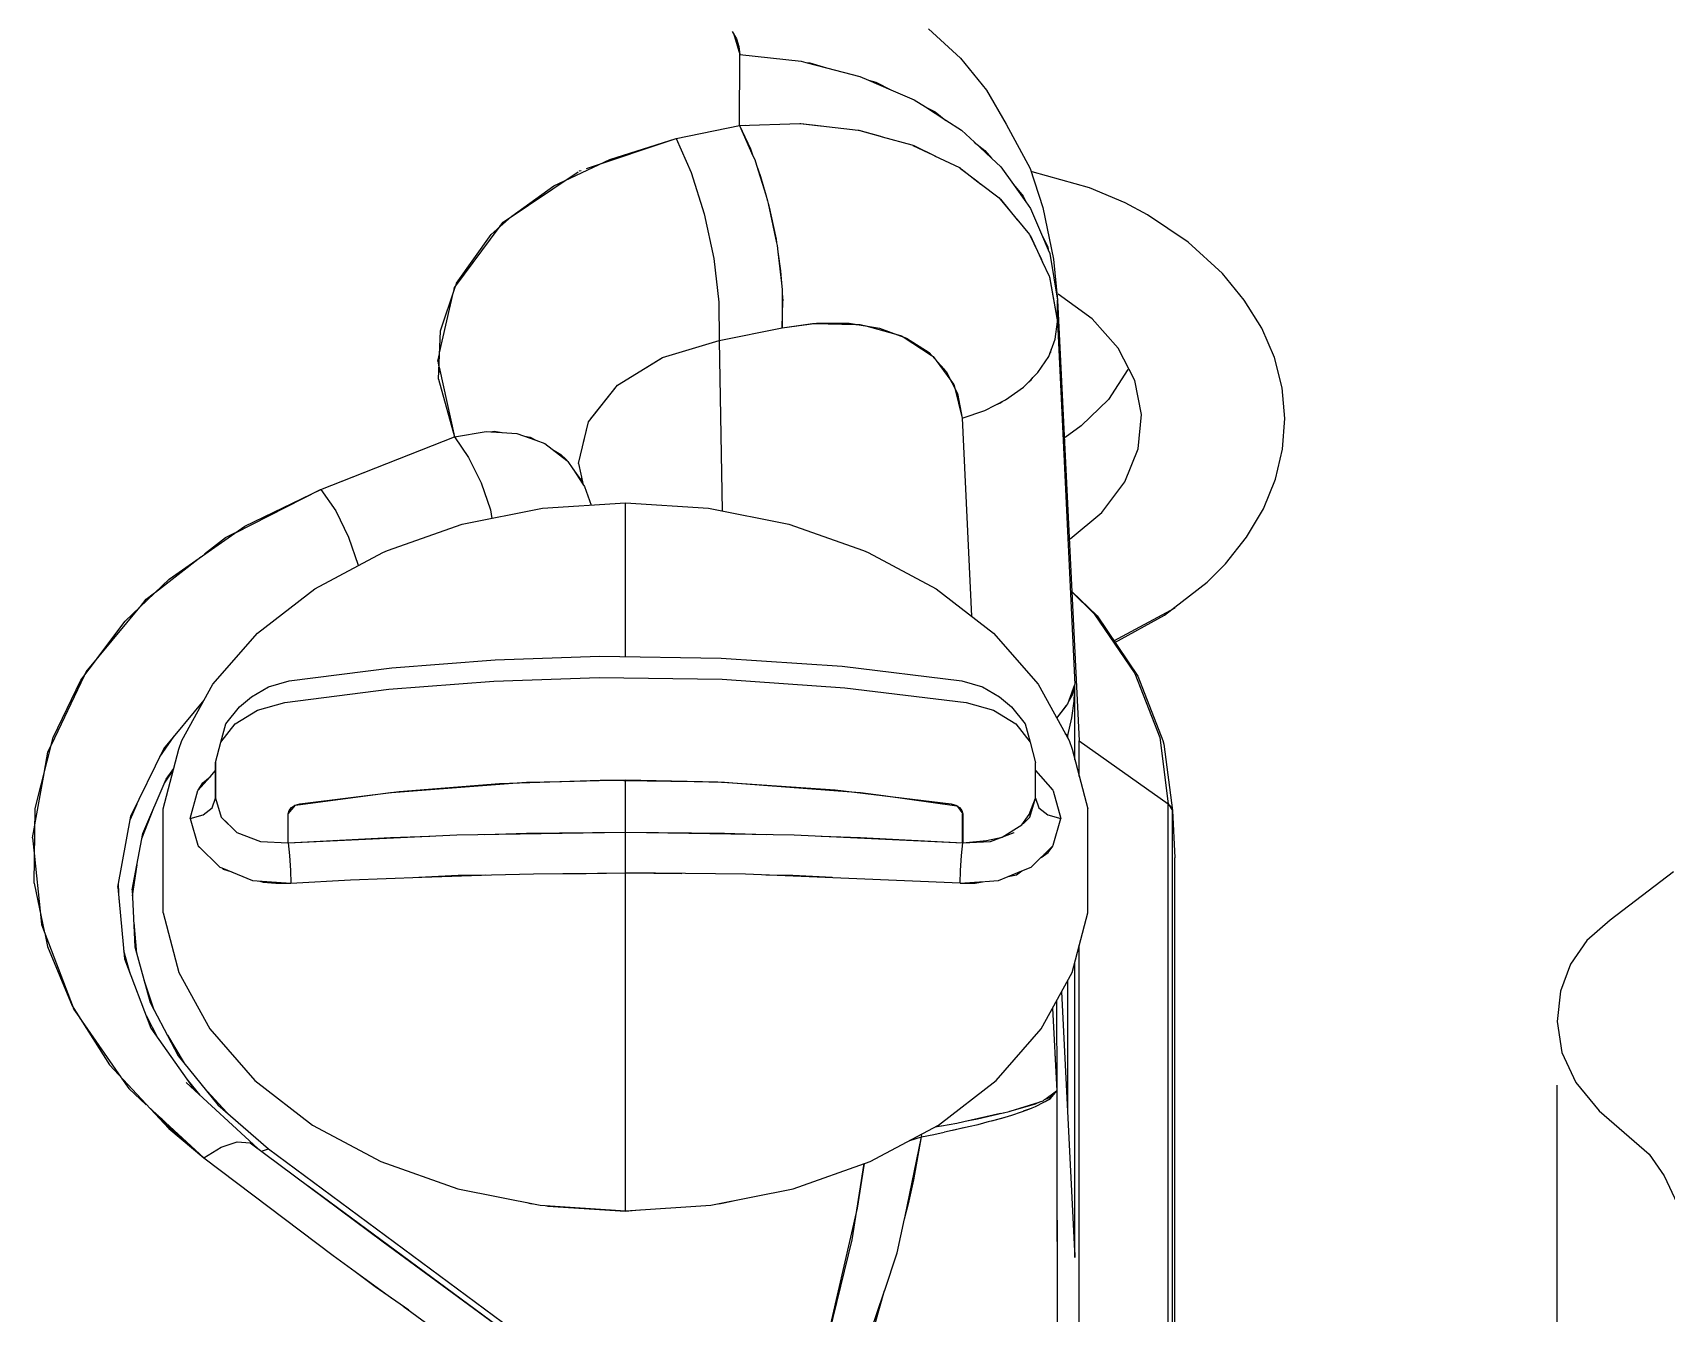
# Model space of a CAD drawing. Extents: x 1551 to 113148, y -1700 to 77018.
# Drawn here: x 18524.5 to 18637.1, y 10206.7 to 10295 of the extents above; entities that cross this region are included whole.
import ezdxf

# ---------------------------------------------------------------- set-up
doc = ezdxf.new("R2010")
doc.units = 0
doc.header["$LTSCALE"] = 500
doc.header["$MEASUREMENT"] = 0
doc.linetypes.add('SNT-025', pattern=[0.74, 0.4, -0.17, 0, -0.17])
doc.layers.get('0').update_dxf_attribs({"linetype": 'CONTINUOUS'})
doc.layers.add('GENERATORSETT', color=7, linetype='CONTINUOUS')

# ---------------------------------------------------------------- blocks, each defined once
blk = doc.blocks.new('GENERATOR-BORDE')
for p, q in [((-2154.39, -339.52), (-2154.39, -423.17)), ((-2180.73, -346.96), (-2180.73, -438.83)), ((-2180.73, -346.96), (-2180.73, -438.83)), ((-2181.19, -350.69), (-2181.19, -442.56)), ((-2181.19, -350.69), (-2181.19, -442.56)), ((-2180.89, -350.21), (-2180.89, -442.09)), ((-2180.89, -350.21), (-2180.89, -442.09)), ((-2187.31, -357.48), (-2187.31, -432.81)), ((-2187.31, -357.48), (-2187.31, -432.81)), ((-2243.18, -418.77), (-2215.26, -398.13)), ((-2243.18, -418.77), (-2215.26, -398.13)), ((-2188.87, -422.78), (-2188.82, -402.61)), ((-2205.09, -403.84), (-2202.97, -412.52)), ((-2205.08, -403.84), (-2202.59, -414.69)), ((-2202.73, -403.11), (-2200.78, -408.86)), ((-2188.87, -419.76), (-2188.82, -403.24)), ((-2240.45, -416.23), (-2225.42, -405.14)), ((-2233.91, -407.94), (-2229.35, -404.63)), ((-2235.27, -412.38), (-2226.47, -405.9)), ((-2201.62, -405.85), (-2200.74, -409.01)), ((-2238.73, -411.44), (-2234.69, -408.5)), ((-2235.84, -409.3), (-2233.52, -407.69)), ((-2237.29, -410.4), (-2235.84, -409.3)), ((-2200.74, -408.98), (-2199.85, -411.61)), ((-2247.64, -418.15), (-2238.73, -411.44)), ((-2199.85, -411.61), (-2199.36, -413.96)), ((-2188.54, -429.6), (-2187.61, -411.29)), ((-2188.54, -429.6), (-2187.61, -411.29)), ((-2187.67, -412.73), (-2187.61, -411.29)), ((-2187.61, -411.29), (-2187.61, -431.67)), ((-2187.61, -411.29), (-2187.61, -431.67)), ((-2244.45, -419.2), (-2235.27, -412.38)), ((-2202.97, -412.52), (-2202.13, -417.76)), ((-2187.69, -412.95), (-2187.67, -412.73)), ((-2199.36, -413.96), (-2199.03, -415.19)), ((-2199.34, -414.03), (-2198.18, -419.61)), ((-2230.14, -416.03), (-2224.46, -414.89)), ((-2225.39, -415.08), (-2225.12, -415.01)), ((-2225.12, -415.01), (-2225.02, -415)), ((-2224.46, -414.89), (-2218.58, -414.51)), ((-2224.08, -414.87), (-2223.94, -414.84)), ((-2223.94, -414.84), (-2218.58, -414.49)), ((-2219.52, -414.57), (-2218.58, -414.49)), ((-2218.58, -414.49), (-2217.64, -414.57)), ((-2218.58, -414.51), (-2218.58, -414.49)), ((-2218.58, -414.49), (-2218.58, -414.51)), ((-2218.58, -414.51), (-2212.7, -414.89)), ((-2218.58, -414.51), (-2218.58, -417.5)), ((-2218.58, -414.51), (-2218.58, -417.5)), ((-2212.7, -414.89), (-2207.02, -416.03)), ((-2212.14, -415), (-2212.04, -415.01)), ((-2212.04, -415.01), (-2211.77, -415.08)), ((-2211.93, -415.04), (-2211.81, -415.05)), ((-2211.81, -415.05), (-2211.17, -415.2)), ((-2202.59, -414.69), (-2202.12, -417.76)), ((-2199.03, -415.19), (-2198.72, -416.65)), ((-2235.43, -417.9), (-2230.14, -416.03)), ((-2207.02, -416.03), (-2201.73, -417.9)), ((-2188.85, -415.56), (-2188.85, -415.56)), ((-2218.58, -417.5), (-2218.58, -418.32)), ((-2218.58, -417.5), (-2218.58, -418.32)), ((-2198.72, -416.65), (-2198.18, -419.61)), ((-2251.46, -421.69), (-2247.64, -418.15)), ((-2250.05, -420.18), (-2247.64, -418.15)), ((-2247.64, -418.15), (-2247.56, -418.09)), ((-2247.64, -418.15), (-2246.44, -418.9)), ((-2247.64, -418.15), (-2246.44, -418.9)), ((-2243.67, -418.63), (-2243.18, -418.77)), ((-2243.67, -418.63), (-2243.18, -418.77)), ((-2240.14, -420.41), (-2235.43, -417.9)), ((-2218.58, -418.32), (-2218.58, -419.27)), ((-2218.58, -418.32), (-2218.58, -419.27)), ((-2201.73, -417.9), (-2197.02, -420.41)), ((-2250.6, -420.79), (-2248.67, -419.02)), ((-2248.86, -423.35), (-2243.91, -418.8)), ((-2246.66, -421.81), (-2243.18, -418.77)), ((-2246.44, -418.9), (-2245.34, -419.26)), ((-2246.44, -418.9), (-2245.34, -419.26)), ((-2246.05, -419.03), (-2246.04, -419.03)), ((-2245.34, -419.26), (-2244.45, -419.2)), ((-2245.34, -419.26), (-2245.34, -419.26)), ((-2243.18, -418.77), (-2243.18, -418.77)), ((-2218.58, -419.27), (-2218.58, -420.15)), ((-2218.58, -419.27), (-2218.58, -420.15)), ((-2199, -419.36), (-2198.69, -419.45)), ((-2198.99, -419.36), (-2198.19, -419.61)), ((-2198.35, -418.83), (-2198.32, -418.83)), ((-2198.2, -419.78), (-2198.19, -419.61)), ((-2198.19, -419.61), (-2198.18, -419.61)), ((-2198.19, -419.62), (-2198.18, -419.61)), ((-2198.18, -419.61), (-2197.33, -419.78)), ((-2197.33, -419.78), (-2196.62, -419.94)), ((-2188.87, -422.78), (-2188.87, -419.76)), ((-2254.13, -424.56), (-2250.05, -420.18)), ((-2250.82, -421.1), (-2250.6, -420.79)), ((-2250.6, -420.9), (-2250.26, -420.48)), ((-2250.53, -420.83), (-2250.21, -420.43)), ((-2244.12, -423.5), (-2240.14, -420.41)), ((-2218.58, -420.15), (-2218.58, -427.96)), ((-2218.58, -420.15), (-2218.58, -427.96)), ((-2197.24, -420.3), (-2196.84, -420.37)), ((-2197.02, -420.41), (-2193.04, -423.5)), ((-2196.81, -420.37), (-2195.76, -420.56)), ((-2196.61, -419.95), (-2195.46, -420.2)), ((-2196.03, -420.07), (-2195.28, -420.24)), ((-2195.76, -420.56), (-2195.27, -420.67)), ((-2195.46, -420.2), (-2194.95, -420.32)), ((-2195.27, -420.67), (-2192.73, -421.23)), ((-2194.94, -420.32), (-2194.29, -420.46)), ((-2194.94, -420.74), (-2194.33, -420.86)), ((-2194.33, -420.86), (-2192.55, -421.27)), ((-2194.29, -420.46), (-2193.49, -420.68)), ((-2193.48, -420.69), (-2192.76, -420.87)), ((-2193.34, -420.72), (-2192.5, -420.95)), ((-2192.76, -420.87), (-2192.43, -420.97)), ((-2192.43, -420.97), (-2191.97, -421.1)), ((-2252.81, -422.95), (-2251.6, -421.82)), ((-2249.41, -425.2), (-2246.66, -421.81)), ((-2247.67, -423.05), (-2246.06, -421.28)), ((-2192.54, -421.27), (-2192.15, -421.36)), ((-2192.15, -421.36), (-2192.1, -421.37)), ((-2192.1, -421.38), (-2192, -421.4)), ((-2192.08, -421.38), (-2190.08, -422)), ((-2192.02, -421.4), (-2192.02, -421.4)), ((-2192, -421.4), (-2190.33, -421.89)), ((-2191.97, -421.1), (-2191.29, -421.34)), ((-2191.67, -421.51), (-2191.67, -421.5)), ((-2191.67, -421.51), (-2191.67, -421.5)), ((-2191.29, -421.34), (-2190.72, -421.53)), ((-2191.15, -421.39), (-2190.61, -421.58)), ((-2191.14, -421.67), (-2191.14, -421.65)), ((-2191.14, -421.67), (-2191.14, -421.65)), ((-2190.72, -421.53), (-2190.56, -421.61)), ((-2190.56, -421.6), (-2190.32, -421.69)), ((-2190.33, -421.89), (-2190.04, -422.02)), ((-2190.32, -421.69), (-2189.75, -422)), ((-2190.03, -422.02), (-2189.81, -422.09)), ((-2189.81, -422.09), (-2189.7, -422.17)), ((-2189.75, -422), (-2189.41, -422.17)), ((-2189.65, -422.05), (-2189.32, -422.23)), ((-2188.11, -421.16), (-2188.11, -430.38)), ((-2188.11, -421.16), (-2188.11, -430.38)), ((-2253.3, -423.66), (-2252.81, -422.95)), ((-2248.81, -423.59), (-2247.92, -422.48)), ((-2248.81, -423.59), (-2248.23, -422.77)), ((-2189.7, -422.17), (-2189.3, -422.35)), ((-2189.69, -422.17), (-2188.88, -422.78)), ((-2189.41, -422.17), (-2189.3, -422.24)), ((-2189.3, -422.24), (-2189.29, -422.24)), ((-2189.3, -422.35), (-2188.87, -422.78)), ((-2189.29, -422.24), (-2188.87, -422.78)), ((-2189.29, -422.25), (-2188.87, -422.78)), ((-2189.15, -428.48), (-2188.87, -422.78)), ((-2188.88, -428.98), (-2188.87, -422.78)), ((-2188.88, -422.78), (-2188.87, -422.78)), ((-2188.88, -428.98), (-2188.87, -422.78)), ((-2256.22, -427.86), (-2253.36, -423.73)), ((-2251.28, -427.09), (-2248.81, -423.59)), ((-2247.23, -427.05), (-2244.12, -423.5)), ((-2193.04, -423.5), (-2189.93, -427.05)), ((-2256.71, -428.63), (-2254.13, -424.56)), ((-2251.34, -428.87), (-2249.41, -425.2)), ((-2250.15, -426.61), (-2248.98, -424.68)), ((-2189, -425.37), (-2188.97, -424.97)), ((-2189, -425.36), (-2188.97, -424.97)), ((-2251.61, -427.96), (-2250.8, -426.41)), ((-2253.11, -431.88), (-2251.28, -427.09)), ((-2249.36, -430.94), (-2247.23, -427.05)), ((-2189.93, -427.05), (-2187.8, -430.94)), ((-2258.83, -434.23), (-2256.64, -428.51)), ((-2258.41, -432.72), (-2256.71, -428.63)), ((-2256.63, -428.5), (-2256.59, -428.39)), ((-2256.59, -428.39), (-2256.25, -427.9)), ((-2252.4, -432.71), (-2251.34, -428.87)), ((-2251.77, -430.43), (-2251.07, -428.36)), ((-2218.58, -427.96), (-2218.58, -435.51)), ((-2218.58, -427.96), (-2218.58, -435.51)), ((-2253.16, -432.44), (-2252.73, -430.89)), ((-2250.44, -435.05), (-2249.36, -430.94)), ((-2187.8, -430.94), (-2186.72, -435.05)), ((-2253.57, -436.81), (-2253.11, -431.88)), ((-2252.47, -434.38), (-2252.27, -432.24)), ((-2258.6, -433.65), (-2258.41, -432.72)), ((-2252.57, -436.63), (-2252.4, -432.71)), ((-2259.32, -437.09), (-2258.61, -433.66)), ((-2258.92, -435.17), (-2258.83, -434.23)), ((-2259.3, -438.92), (-2258.92, -435.17)), ((-2250.44, -435.05), (-2250.44, -438.04)), ((-2218.58, -435.51), (-2218.58, -437.81)), ((-2218.58, -435.51), (-2218.58, -437.81)), ((-2186.72, -435.05), (-2186.72, -438.04)), ((-2259.04, -435.74), (-2258.98, -435.75)), ((-2253.54, -437), (-2253.49, -435.93)), ((-2252.57, -436.63), (-2251.84, -440.51)), ((-2252.55, -436.21), (-2252.24, -438.36)), ((-2259.32, -437.09), (-2259.26, -442.24)), ((-2253.57, -436.81), (-2252.66, -441.7)), ((-2246.4, -438.14), (-2244.29, -437.28)), ((-2246.31, -438.06), (-2245.71, -437.86)), ((-2244.29, -437.28), (-2241.64, -437.08)), ((-2243.86, -437.25), (-2243.55, -437.15)), ((-2243.55, -437.15), (-2242.67, -437.08)), ((-2242.67, -437.08), (-2241.64, -437.08)), ((-2242.58, -437.15), (-2242.56, -437.08)), ((-2242.36, -437.08), (-2242.36, -437.14)), ((-2241.66, -437.97), (-2241.64, -437.08)), ((-2241.66, -437.97), (-2241.64, -437.08)), ((-2241.64, -437.08), (-2237.52, -437.31)), ((-2237.52, -437.31), (-2232.62, -437.51)), ((-2232.81, -437.5), (-2230.12, -437.63)), ((-2232.62, -437.51), (-2227.82, -437.67)), ((-2230.12, -437.63), (-2228.25, -437.66)), ((-2227.82, -437.67), (-2225.89, -437.72)), ((-2225.89, -437.72), (-2224.93, -437.74)), ((-2224.93, -437.74), (-2222.91, -437.75)), ((-2222.91, -437.75), (-2221.3, -437.75)), ((-2222.45, -437.75), (-2218.58, -437.81)), ((-2221.3, -437.75), (-2219.89, -437.78)), ((-2219.89, -437.78), (-2218.58, -437.81)), ((-2218.58, -437.81), (-2214.71, -437.75)), ((-2218.58, -437.81), (-2218.58, -438.71)), ((-2218.58, -437.81), (-2218.58, -438.71)), ((-2208.91, -437.66), (-2207.04, -437.63)), ((-2207.5, -437.64), (-2207.5, -437.61)), ((-2207.49, -437.64), (-2207.49, -437.61)), ((-2207.04, -437.63), (-2204.35, -437.5)), ((-2195.52, -437.08), (-2193.87, -437.21)), ((-2195.52, -437.08), (-2195.5, -437.97)), ((-2195.52, -437.08), (-2195.5, -437.97)), ((-2195.52, -437.08), (-2194.49, -437.08)), ((-2194.8, -437.08), (-2194.8, -437.13)), ((-2194.67, -437.14), (-2194.65, -437.08)), ((-2194.6, -437.08), (-2194.58, -437.15)), ((-2194.49, -437.08), (-2193.86, -437.21)), ((-2193.82, -437.21), (-2192.87, -437.28)), ((-2192.87, -437.28), (-2192.22, -437.55)), ((-2192.22, -437.55), (-2191.27, -437.94)), ((-2192.22, -437.55), (-2191.65, -437.67)), ((-2191.65, -437.67), (-2191.27, -437.94)), ((-2259.43, -440.22), (-2259.3, -438.94)), ((-2250.44, -438.04), (-2250.44, -442.21)), ((-2248.03, -439.67), (-2246.54, -438.2)), ((-2246.54, -438.2), (-2246.4, -438.14)), ((-2246.4, -438.14), (-2246.31, -438.06)), ((-2241.82, -439.86), (-2241.73, -438.99)), ((-2241.82, -439.86), (-2241.73, -438.99)), ((-2241.73, -438.99), (-2241.66, -437.97)), ((-2241.73, -438.99), (-2241.66, -437.97)), ((-2218.58, -438.71), (-2218.58, -439.72)), ((-2218.58, -438.71), (-2218.58, -439.72)), ((-2195.5, -437.97), (-2195.43, -438.99)), ((-2195.5, -437.97), (-2195.43, -438.99)), ((-2195.43, -438.99), (-2195.34, -439.86)), ((-2195.43, -438.99), (-2195.34, -439.86)), ((-2191.26, -437.94), (-2190.62, -438.2)), ((-2190.62, -438.2), (-2189.13, -439.67)), ((-2189.95, -438.86), (-2189.46, -439.2)), ((-2186.72, -438.04), (-2186.72, -442.21)), ((-2180.89, -442.09), (-2180.73, -438.83)), ((-2180.89, -442.09), (-2180.73, -438.83)), ((-2248.58, -441.55), (-2248.05, -439.7)), ((-2248.05, -439.7), (-2248.03, -439.68)), ((-2248.03, -439.67), (-2248.02, -439.65)), ((-2248.02, -439.65), (-2247.79, -439.44)), ((-2245.35, -440.58), (-2243.73, -439.96)), ((-2245.35, -440.59), (-2243.73, -439.96)), ((-2243.73, -439.96), (-2241.82, -439.86)), ((-2243.73, -439.96), (-2241.82, -439.86)), ((-2243.73, -439.96), (-2243.73, -439.96)), ((-2241.82, -439.86), (-2241.82, -441.86)), ((-2241.82, -439.86), (-2241.82, -441.86)), ((-2241.82, -439.86), (-2241.82, -441.86)), ((-2241.82, -439.86), (-2241.82, -441.86)), ((-2241.82, -439.86), (-2241.82, -441.86)), ((-2241.82, -439.86), (-2241.82, -441.86)), ((-2241.82, -439.86), (-2241.82, -441.86)), ((-2241.82, -439.86), (-2230.21, -440.42)), ((-2241.82, -439.86), (-2234.78, -440.24)), ((-2241.38, -439.88), (-2241.38, -439.89)), ((-2238.4, -440.03), (-2238.39, -440.05)), ((-2238.4, -440.03), (-2238.39, -440.05)), ((-2238.17, -440.04), (-2238.17, -440.06)), ((-2238.13, -440.04), (-2238.13, -440.06)), ((-2237.17, -440.09), (-2237.16, -440.12)), ((-2218.58, -439.72), (-2218.58, -440.6)), ((-2218.58, -439.72), (-2218.58, -440.6)), ((-2206.95, -440.42), (-2195.34, -439.86)), ((-2202.38, -440.24), (-2195.34, -439.86)), ((-2200.62, -440.15), (-2200.6, -440.11)), ((-2200, -440.11), (-2199.99, -440.08)), ((-2199.03, -440.06), (-2199.02, -440.04)), ((-2198.94, -440.06), (-2198.94, -440.03)), ((-2198.79, -440.05), (-2198.78, -440.03)), ((-2198.79, -440.05), (-2198.78, -440.03)), ((-2195.82, -439.89), (-2195.82, -439.89)), ((-2195.78, -439.89), (-2195.78, -439.88)), ((-2195.35, -439.86), (-2195.35, -441.86)), ((-2195.35, -439.86), (-2195.35, -441.86)), ((-2195.35, -439.86), (-2195.35, -441.86)), ((-2195.35, -439.86), (-2195.35, -441.86)), ((-2195.35, -439.86), (-2195.35, -441.86)), ((-2195.34, -441.86), (-2195.34, -439.86)), ((-2195.34, -441.86), (-2195.34, -439.86)), ((-2195.34, -439.86), (-2193.43, -439.96)), ((-2193.43, -439.96), (-2191.81, -440.58)), ((-2193.43, -439.96), (-2193.43, -439.96)), ((-2189.72, -439.03), (-2189.72, -439.1)), ((-2189.46, -439.2), (-2189.14, -439.65)), ((-2189.14, -439.65), (-2189.13, -439.67)), ((-2189.13, -439.68), (-2189.11, -439.7)), ((-2189.11, -439.7), (-2188.58, -441.55)), ((-2259.43, -440.22), (-2259.27, -441.09)), ((-2259.27, -441.11), (-2258.64, -444.65)), ((-2251.9, -440.16), (-2251.08, -442.27)), ((-2251.84, -440.51), (-2250.23, -444.25)), ((-2246.43, -441.64), (-2245.35, -440.59)), ((-2246.43, -441.63), (-2245.97, -441.18)), ((-2245.35, -440.58), (-2245.35, -440.58)), ((-2235.62, -440.16), (-2235.61, -440.2)), ((-2235.62, -440.16), (-2235.61, -440.2)), ((-2234.78, -440.24), (-2232.06, -440.33)), ((-2230.21, -440.42), (-2218.58, -440.6)), ((-2228.28, -440.45), (-2225.4, -440.54)), ((-2225.4, -440.54), (-2218.58, -440.6)), ((-2223.63, -440.56), (-2223.63, -440.52)), ((-2218.58, -440.6), (-2206.95, -440.42)), ((-2218.58, -440.6), (-2211.76, -440.54)), ((-2218.58, -440.6), (-2218.58, -444.17)), ((-2218.58, -440.6), (-2218.58, -444.17)), ((-2212.98, -440.55), (-2212.98, -440.51)), ((-2212.98, -440.55), (-2212.98, -440.51)), ((-2211.76, -440.54), (-2208.88, -440.45)), ((-2205.1, -440.33), (-2202.38, -440.24)), ((-2201.91, -440.18), (-2201.91, -440.22)), ((-2201.91, -440.18), (-2201.91, -440.22)), ((-2191.81, -440.58), (-2191.81, -440.58)), ((-2191.19, -441.18), (-2190.73, -441.63)), ((-2259.26, -442.24), (-2258.01, -447.12)), ((-2252.69, -441.49), (-2252.24, -442.56)), ((-2252.66, -441.7), (-2250.39, -446.35)), ((-2250.44, -442.21), (-2249.36, -446.32)), ((-2248.58, -441.55), (-2248.05, -443.47)), ((-2248.58, -441.55), (-2247.68, -441.79)), ((-2248.58, -441.55), (-2247.68, -441.79)), ((-2247.68, -441.79), (-2247.05, -442.29)), ((-2247.68, -441.79), (-2247.05, -442.29)), ((-2247.05, -442.29), (-2246.82, -442.95)), ((-2247.05, -442.29), (-2246.82, -442.95)), ((-2246.82, -442.95), (-2246.43, -441.64)), ((-2246.82, -442.95), (-2246.43, -441.64)), ((-2246.43, -441.63), (-2246.43, -441.63)), ((-2241.82, -441.86), (-2241.76, -442.1)), ((-2241.82, -441.86), (-2241.76, -442.1)), ((-2241.82, -441.86), (-2241.76, -442.1)), ((-2241.82, -441.86), (-2241.76, -442.1)), ((-2241.82, -441.86), (-2241.76, -442.1)), ((-2241.82, -441.86), (-2241.76, -442.1)), ((-2241.82, -441.86), (-2241.32, -442.47)), ((-2241.76, -442.1), (-2241.59, -442.31)), ((-2241.76, -442.1), (-2241.59, -442.31)), ((-2241.76, -442.1), (-2241.59, -442.31)), ((-2241.76, -442.1), (-2241.59, -442.31)), ((-2241.76, -442.1), (-2241.59, -442.31)), ((-2241.76, -442.1), (-2241.59, -442.31)), ((-2241.59, -442.31), (-2241.34, -442.46)), ((-2241.59, -442.31), (-2241.34, -442.46)), ((-2241.59, -442.31), (-2241.34, -442.46)), ((-2241.59, -442.31), (-2241.34, -442.46)), ((-2241.59, -442.31), (-2241.34, -442.46)), ((-2241.59, -442.31), (-2241.34, -442.46)), ((-2195.82, -442.46), (-2195.57, -442.3)), ((-2195.82, -442.46), (-2195.57, -442.3)), ((-2195.82, -442.46), (-2195.57, -442.3)), ((-2195.82, -442.46), (-2195.57, -442.3)), ((-2195.82, -442.46), (-2195.57, -442.3)), ((-2195.82, -442.46), (-2195.57, -442.3)), ((-2195.71, -442.41), (-2195.7, -442.38)), ((-2195.7, -442.38), (-2195.34, -441.86)), ((-2195.57, -442.3), (-2195.4, -442.1)), ((-2195.57, -442.3), (-2195.4, -442.1)), ((-2195.57, -442.3), (-2195.4, -442.1)), ((-2195.57, -442.3), (-2195.4, -442.1)), ((-2195.57, -442.3), (-2195.4, -442.1)), ((-2195.57, -442.3), (-2195.4, -442.1)), ((-2195.4, -442.1), (-2195.34, -441.86)), ((-2195.4, -442.1), (-2195.34, -441.86)), ((-2195.4, -442.1), (-2195.34, -441.86)), ((-2195.4, -442.1), (-2195.34, -441.86)), ((-2195.4, -442.1), (-2195.34, -441.86)), ((-2195.4, -442.1), (-2195.34, -441.86)), ((-2190.73, -441.63), (-2190.73, -441.63)), ((-2190.73, -441.64), (-2190.34, -442.95)), ((-2190.34, -442.95), (-2190.11, -442.29)), ((-2190.34, -442.95), (-2190.11, -442.29)), ((-2190.11, -442.29), (-2189.48, -441.79)), ((-2190.11, -442.29), (-2189.48, -441.79)), ((-2189.48, -441.79), (-2188.58, -441.55)), ((-2189.48, -441.79), (-2188.58, -441.55)), ((-2189.11, -443.46), (-2188.58, -441.55)), ((-2187.8, -446.32), (-2186.72, -442.21)), ((-2181.48, -446.68), (-2180.89, -442.09)), ((-2181.48, -446.68), (-2180.89, -442.09)), ((-2181.19, -442.56), (-2180.89, -442.09)), ((-2181.19, -442.56), (-2180.98, -442.35)), ((-2180.98, -442.35), (-2180.89, -442.09)), ((-2248.05, -443.47), (-2248.03, -443.49)), ((-2248.03, -443.49), (-2247.21, -444.41)), ((-2248.03, -443.49), (-2248.02, -443.51)), ((-2246.82, -445.4), (-2246.82, -442.95)), ((-2246.82, -445.4), (-2246.82, -442.95)), ((-2246.82, -445.4), (-2246.82, -442.95)), ((-2246.82, -445.4), (-2246.82, -442.95)), ((-2246.82, -445.4), (-2246.82, -442.95)), ((-2246.82, -445.4), (-2246.82, -442.95)), ((-2246.82, -445.4), (-2246.82, -442.95)), ((-2246.82, -445.4), (-2246.82, -442.95)), ((-2246.82, -445.4), (-2246.82, -442.95)), ((-2246.82, -442.95), (-2246.82, -445.4)), ((-2241.38, -442.4), (-2241.34, -442.46)), ((-2241.34, -442.46), (-2241.02, -442.55)), ((-2241.34, -442.46), (-2241.02, -442.55)), ((-2241.34, -442.46), (-2241.02, -442.55)), ((-2241.34, -442.46), (-2241.02, -442.55)), ((-2241.34, -442.46), (-2241.02, -442.55)), ((-2241.34, -442.46), (-2241.02, -442.55)), ((-2241.32, -442.47), (-2241.32, -442.47)), ((-2241.32, -442.47), (-2241.31, -442.47)), ((-2241.31, -442.47), (-2235.29, -443.27)), ((-2241.21, -442.48), (-2241.21, -442.5)), ((-2241.02, -442.55), (-2234.17, -443.41)), ((-2241.02, -442.55), (-2234.17, -443.41)), ((-2241.02, -442.55), (-2234.17, -443.41)), ((-2241.02, -442.55), (-2234.17, -443.41)), ((-2241.02, -442.55), (-2234.17, -443.41)), ((-2241.02, -442.55), (-2234.17, -443.41)), ((-2240.25, -442.61), (-2240.23, -442.65)), ((-2237, -443.04), (-2236.99, -443.06)), ((-2237, -443.04), (-2236.99, -443.06)), ((-2236.77, -443.07), (-2236.77, -443.09)), ((-2236.66, -443.09), (-2236.65, -443.1)), ((-2235.44, -443.25), (-2235.44, -443.25)), ((-2235.44, -443.25), (-2235.44, -443.25)), ((-2235.29, -443.27), (-2234.78, -443.34)), ((-2234.78, -443.34), (-2234.7, -443.34)), ((-2234.7, -443.34), (-2226.04, -444)), ((-2234.17, -443.41), (-2227.26, -443.96)), ((-2234.17, -443.41), (-2227.26, -443.96)), ((-2234.17, -443.41), (-2227.26, -443.96)), ((-2234.17, -443.41), (-2227.26, -443.96)), ((-2234.17, -443.41), (-2227.26, -443.96)), ((-2234.17, -443.41), (-2227.26, -443.96)), ((-2210.58, -443.96), (-2203.01, -443.39)), ((-2204.13, -443.52), (-2196.14, -442.55)), ((-2204.13, -443.52), (-2196.14, -442.55)), ((-2204.13, -443.52), (-2196.14, -442.55)), ((-2204.13, -443.52), (-2196.14, -442.55)), ((-2204.13, -443.52), (-2196.14, -442.55)), ((-2204.13, -443.52), (-2196.14, -442.55)), ((-2203.41, -443.44), (-2203.38, -443.42)), ((-2203.01, -443.39), (-2202.38, -443.34)), ((-2202.38, -443.34), (-2200.8, -443.12)), ((-2200.8, -443.12), (-2195.74, -442.41)), ((-2200.5, -443.08), (-2200.5, -443.08)), ((-2200.34, -443.06), (-2200.33, -443.05)), ((-2200.17, -443.04), (-2200.16, -443.03)), ((-2200.17, -443.04), (-2200.16, -443.03)), ((-2196.93, -442.65), (-2196.9, -442.57)), ((-2196.14, -442.55), (-2195.82, -442.46)), ((-2196.14, -442.55), (-2195.82, -442.46)), ((-2196.14, -442.55), (-2195.82, -442.46)), ((-2196.14, -442.55), (-2195.82, -442.46)), ((-2196.14, -442.55), (-2195.82, -442.46)), ((-2196.14, -442.55), (-2195.82, -442.46)), ((-2195.95, -442.5), (-2195.93, -442.44)), ((-2195.82, -442.46), (-2195.79, -442.42)), ((-2195.74, -442.41), (-2195.71, -442.41)), ((-2190.34, -442.95), (-2190.34, -445.39)), ((-2190.34, -442.95), (-2190.34, -445.39)), ((-2190.34, -442.95), (-2190.34, -445.39)), ((-2190.34, -442.95), (-2190.34, -445.39)), ((-2190.34, -442.95), (-2190.34, -445.39)), ((-2190.34, -442.95), (-2190.34, -445.39)), ((-2190.34, -442.95), (-2190.34, -445.39)), ((-2190.34, -442.95), (-2190.34, -445.39)), ((-2190.34, -442.95), (-2190.34, -445.39)), ((-2190.34, -442.95), (-2190.34, -445.39)), ((-2190.34, -444.85), (-2189.13, -443.49)), ((-2189.14, -443.51), (-2189.13, -443.49)), ((-2189.13, -443.49), (-2189.11, -443.46)), ((-2187.31, -446.89), (-2181.19, -442.56)), ((-2187.31, -446.89), (-2181.19, -442.56)), ((-2181.76, -447.12), (-2181.19, -442.56)), ((-2181.76, -447.12), (-2181.19, -442.56)), ((-2250.35, -443.98), (-2249.73, -444.91)), ((-2250.23, -444.25), (-2249.71, -445)), ((-2248.02, -443.51), (-2247.7, -444)), ((-2247.7, -444), (-2247.21, -444.41)), ((-2247.21, -444.41), (-2246.82, -444.85)), ((-2227.26, -443.96), (-2220.32, -444.19)), ((-2227.26, -443.96), (-2220.32, -444.19)), ((-2227.26, -443.96), (-2220.32, -444.19)), ((-2227.26, -443.96), (-2220.32, -444.19)), ((-2227.26, -443.96), (-2220.32, -444.19)), ((-2227.26, -443.96), (-2220.32, -444.19)), ((-2226.04, -444), (-2225.4, -444.05)), ((-2225.4, -444.05), (-2223, -444.1)), ((-2223, -444.1), (-2219.53, -444.18)), ((-2220.32, -444.19), (-2212.21, -444.07)), ((-2220.32, -444.19), (-2212.21, -444.07)), ((-2220.32, -444.19), (-2212.21, -444.07)), ((-2220.32, -444.19), (-2212.21, -444.07)), ((-2220.32, -444.19), (-2212.21, -444.07)), ((-2220.32, -444.19), (-2218.58, -444.2)), ((-2219.53, -444.18), (-2218.58, -444.2)), ((-2218.58, -444.2), (-2212.21, -444.07)), ((-2218.58, -444.2), (-2213.72, -444.1)), ((-2218.58, -444.17), (-2218.58, -444.2)), ((-2218.58, -444.17), (-2218.58, -444.2)), ((-2213.72, -444.1), (-2211.96, -444.06)), ((-2213.04, -444.08), (-2213.04, -444.08)), ((-2213.04, -444.08), (-2213.04, -444.08)), ((-2212.21, -444.07), (-2204.13, -443.52)), ((-2212.21, -444.07), (-2204.13, -443.52)), ((-2212.21, -444.07), (-2204.13, -443.52)), ((-2212.21, -444.07), (-2204.13, -443.52)), ((-2212.21, -444.07), (-2204.13, -443.52)), ((-2212.21, -444.07), (-2204.13, -443.52)), ((-2211.96, -444.06), (-2211.76, -444.05)), ((-2211.76, -444.05), (-2210.58, -443.96)), ((-2207.84, -443.78), (-2207.84, -443.75)), ((-2207.79, -443.77), (-2207.79, -443.75)), ((-2189.37, -443.76), (-2189.14, -443.51)), ((-2187.31, -444.45), (-2187.31, -446.89)), ((-2187.31, -444.45), (-2187.31, -446.89)), ((-2258.61, -444.81), (-2258.38, -446.11)), ((-2246.82, -445.4), (-2246.47, -446.81)), ((-2246.82, -445.4), (-2246.47, -446.81)), ((-2246.82, -445.4), (-2246.47, -446.81)), ((-2246.82, -445.4), (-2246.47, -446.81)), ((-2246.82, -445.4), (-2246.47, -446.81)), ((-2246.82, -445.4), (-2246.47, -446.81)), ((-2246.82, -445.4), (-2246.47, -446.81)), ((-2246.82, -445.4), (-2246.47, -446.81)), ((-2246.82, -445.4), (-2246.47, -446.81)), ((-2246.82, -445.4), (-2246.47, -446.81)), ((-2190.69, -446.81), (-2190.34, -445.39)), ((-2190.69, -446.81), (-2190.34, -445.39)), ((-2190.69, -446.81), (-2190.34, -445.39)), ((-2190.69, -446.81), (-2190.34, -445.39)), ((-2190.69, -446.81), (-2190.34, -445.39)), ((-2190.69, -446.81), (-2190.34, -445.39)), ((-2190.69, -446.81), (-2190.34, -445.39)), ((-2190.69, -446.81), (-2190.34, -445.39)), ((-2190.69, -446.81), (-2190.34, -445.39)), ((-2190.69, -446.81), (-2190.34, -445.39)), ((-2187.61, -445.59), (-2187.61, -450.77)), ((-2187.61, -445.59), (-2187.61, -450.77)), ((-2258.38, -446.11), (-2258.17, -446.55)), ((-2258.14, -446.63), (-2255.86, -451.4)), ((-2250.66, -445.8), (-2249.67, -447.23)), ((-2250.39, -446.35), (-2247.62, -449.69)), ((-2249.36, -446.32), (-2249.14, -446.93)), ((-2246.47, -446.81), (-2245.47, -448.07)), ((-2246.47, -446.81), (-2246.11, -448.08)), ((-2246.47, -446.81), (-2245.47, -448.07)), ((-2246.47, -446.81), (-2245.47, -448.07)), ((-2246.47, -446.81), (-2246.11, -448.08)), ((-2246.47, -446.81), (-2245.47, -448.07)), ((-2246.47, -446.81), (-2246.11, -448.08)), ((-2246.47, -446.81), (-2245.47, -448.07)), ((-2246.47, -446.81), (-2246.11, -448.08)), ((-2246.47, -446.81), (-2245.47, -448.07)), ((-2246.47, -446.81), (-2245.47, -448.07)), ((-2246.47, -446.81), (-2245.47, -448.07)), ((-2246.47, -446.81), (-2245.47, -448.07)), ((-2246.47, -446.81), (-2245.47, -448.07)), ((-2191.69, -448.07), (-2190.69, -446.81)), ((-2191.69, -448.07), (-2190.69, -446.81)), ((-2191.69, -448.07), (-2190.69, -446.81)), ((-2191.69, -448.07), (-2190.69, -446.81)), ((-2191.69, -448.07), (-2190.69, -446.81)), ((-2191.69, -448.07), (-2190.69, -446.81)), ((-2191.69, -448.07), (-2190.69, -446.81)), ((-2191.69, -448.07), (-2190.69, -446.81)), ((-2191.69, -448.07), (-2190.69, -446.81)), ((-2191.69, -448.07), (-2190.69, -446.81)), ((-2191.05, -448.08), (-2190.69, -446.81)), ((-2191.05, -448.08), (-2190.69, -446.81)), ((-2191.05, -448.08), (-2190.69, -446.81)), ((-2191.05, -448.08), (-2190.69, -446.81)), ((-2188.02, -446.93), (-2187.8, -446.32)), ((-2181.56, -446.93), (-2181.48, -446.68)), ((-2258.01, -447.12), (-2256.1, -451.08)), ((-2249.14, -446.93), (-2247.02, -450.8)), ((-2190.14, -450.8), (-2188.02, -446.93)), ((-2188.81, -477.26), (-2187.31, -446.89)), ((-2188.81, -477.26), (-2187.31, -446.89)), ((-2188.28, -447.4), (-2188.11, -447.27)), ((-2188.28, -447.4), (-2188.11, -447.27)), ((-2188.17, -447.2), (-2188.11, -447.27)), ((-2188.11, -447.09), (-2188.11, -447.27)), ((-2188.11, -447.09), (-2188.11, -447.27)), ((-2188.11, -447.27), (-2187.83, -448.48)), ((-2183.48, -451.53), (-2181.76, -447.12)), ((-2183.48, -451.53), (-2181.76, -447.12)), ((-2183.28, -451.36), (-2181.56, -446.93)), ((-2246.11, -448.08), (-2245.18, -449.25)), ((-2246.11, -448.08), (-2245.18, -449.25)), ((-2246.11, -448.08), (-2245.18, -449.25)), ((-2246.11, -448.08), (-2245.18, -449.25)), ((-2245.47, -448.07), (-2243.94, -449.02)), ((-2245.47, -448.07), (-2243.94, -449.02)), ((-2245.47, -448.07), (-2243.94, -449.02)), ((-2245.47, -448.07), (-2243.94, -449.02)), ((-2245.47, -448.07), (-2243.94, -449.02)), ((-2245.47, -448.07), (-2243.94, -449.02)), ((-2245.47, -448.07), (-2243.94, -449.02)), ((-2245.47, -448.07), (-2243.94, -449.02)), ((-2245.47, -448.07), (-2243.94, -449.02)), ((-2245.47, -448.07), (-2243.94, -449.02)), ((-2243.94, -449.02), (-2242.05, -449.55)), ((-2243.94, -449.02), (-2242.05, -449.55)), ((-2243.94, -449.02), (-2242.05, -449.55)), ((-2243.94, -449.02), (-2242.05, -449.55)), ((-2243.94, -449.02), (-2242.05, -449.55)), ((-2243.94, -449.02), (-2242.05, -449.55)), ((-2243.94, -449.02), (-2242.05, -449.55)), ((-2243.94, -449.02), (-2242.05, -449.55)), ((-2243.94, -449.02), (-2242.05, -449.55)), ((-2243.94, -449.02), (-2242.05, -449.55)), ((-2195.11, -449.55), (-2193.22, -449.02)), ((-2195.11, -449.55), (-2193.22, -449.02)), ((-2195.11, -449.55), (-2193.22, -449.02)), ((-2195.11, -449.55), (-2193.22, -449.02)), ((-2195.11, -449.55), (-2193.22, -449.02)), ((-2195.11, -449.55), (-2193.22, -449.02)), ((-2195.11, -449.55), (-2193.22, -449.02)), ((-2195.11, -449.55), (-2193.22, -449.02)), ((-2195.11, -449.55), (-2193.22, -449.02)), ((-2195.11, -449.55), (-2193.22, -449.02)), ((-2193.22, -449.02), (-2191.69, -448.07)), ((-2193.22, -449.02), (-2191.69, -448.07)), ((-2193.22, -449.02), (-2191.69, -448.07)), ((-2193.22, -449.02), (-2191.69, -448.07)), ((-2193.22, -449.02), (-2191.69, -448.07)), ((-2193.22, -449.02), (-2191.69, -448.07)), ((-2193.22, -449.02), (-2191.69, -448.07)), ((-2193.22, -449.02), (-2191.69, -448.07)), ((-2193.22, -449.02), (-2191.69, -448.07)), ((-2193.22, -449.02), (-2191.69, -448.07)), ((-2191.98, -449.25), (-2191.05, -448.08)), ((-2191.98, -449.25), (-2191.05, -448.08)), ((-2191.98, -449.25), (-2191.05, -448.08)), ((-2191.98, -449.25), (-2191.05, -448.08)), ((-2188.86, -448.45), (-2188.22, -449.28)), ((-2188.86, -448.46), (-2188.19, -449.33)), ((-2187.83, -448.48), (-2187.67, -449.63)), ((-2245.18, -449.25), (-2244.34, -449.92)), ((-2245.18, -449.25), (-2244.34, -449.92)), ((-2245.18, -449.25), (-2244.34, -449.92)), ((-2245.18, -449.25), (-2244.34, -449.92)), ((-2244.34, -449.92), (-2243.18, -450.63)), ((-2244.34, -449.92), (-2243.18, -450.63)), ((-2244.34, -449.92), (-2243.18, -450.63)), ((-2244.34, -449.92), (-2243.18, -450.63)), ((-2242.05, -449.55), (-2234.89, -450.45)), ((-2242.05, -449.55), (-2234.89, -450.45)), ((-2242.05, -449.55), (-2234.89, -450.45)), ((-2242.05, -449.55), (-2234.89, -450.45)), ((-2242.05, -449.55), (-2234.89, -450.45)), ((-2242.05, -449.55), (-2234.89, -450.45)), ((-2242.05, -449.55), (-2234.89, -450.45)), ((-2242.05, -449.55), (-2234.89, -450.45)), ((-2242.05, -449.55), (-2234.89, -450.45)), ((-2242.05, -449.55), (-2234.89, -450.45)), ((-2203.47, -450.56), (-2195.11, -449.55)), ((-2203.47, -450.56), (-2195.11, -449.55)), ((-2203.47, -450.56), (-2195.11, -449.55)), ((-2203.47, -450.56), (-2195.11, -449.55)), ((-2203.47, -450.56), (-2195.11, -449.55)), ((-2203.47, -450.56), (-2195.11, -449.55)), ((-2203.47, -450.56), (-2195.11, -449.55)), ((-2203.47, -450.56), (-2195.11, -449.55)), ((-2203.47, -450.56), (-2195.11, -449.55)), ((-2203.47, -450.56), (-2195.11, -449.55)), ((-2193.98, -450.63), (-2192.82, -449.92)), ((-2193.98, -450.63), (-2192.82, -449.92)), ((-2193.98, -450.63), (-2192.82, -449.92)), ((-2193.98, -450.63), (-2192.82, -449.92)), ((-2192.82, -449.92), (-2191.98, -449.25)), ((-2192.82, -449.92), (-2191.98, -449.25)), ((-2192.82, -449.92), (-2191.98, -449.25)), ((-2192.82, -449.92), (-2191.98, -449.25)), ((-2188.22, -449.28), (-2188.17, -449.36)), ((-2188.17, -449.36), (-2188.11, -449.44)), ((-2188.11, -449.44), (-2187.61, -450.77)), ((-2188.07, -449.53), (-2187.77, -450.06)), ((-2187.77, -450.06), (-2187.61, -450.77)), ((-2187.75, -450.38), (-2187.73, -450.23)), ((-2187.75, -450.38), (-2187.73, -450.23)), ((-2187.67, -449.63), (-2187.61, -450.77)), ((-2256.1, -451.08), (-2255.03, -452.51)), ((-2247.02, -450.8), (-2243.93, -454.32)), ((-2243.18, -450.63), (-2241.75, -451.03)), ((-2243.18, -450.63), (-2241.75, -451.03)), ((-2243.18, -450.63), (-2241.75, -451.03)), ((-2243.18, -450.63), (-2241.75, -451.03)), ((-2241.75, -451.03), (-2234.68, -451.92)), ((-2241.75, -451.03), (-2234.68, -451.92)), ((-2241.75, -451.03), (-2234.68, -451.92)), ((-2241.75, -451.03), (-2234.68, -451.92)), ((-2234.89, -450.45), (-2227.66, -451.02)), ((-2234.89, -450.45), (-2227.66, -451.02)), ((-2234.89, -450.45), (-2227.66, -451.02)), ((-2234.89, -450.45), (-2227.66, -451.02)), ((-2234.89, -450.45), (-2227.66, -451.02)), ((-2234.89, -450.45), (-2227.66, -451.02)), ((-2234.89, -450.45), (-2227.66, -451.02)), ((-2234.89, -450.45), (-2227.66, -451.02)), ((-2234.89, -450.45), (-2227.66, -451.02)), ((-2234.89, -450.45), (-2227.66, -451.02)), ((-2227.66, -451.02), (-2220.4, -451.27)), ((-2227.66, -451.02), (-2220.4, -451.27)), ((-2227.66, -451.02), (-2220.4, -451.27)), ((-2227.66, -451.02), (-2220.4, -451.27)), ((-2227.66, -451.02), (-2220.4, -451.27)), ((-2227.66, -451.02), (-2220.4, -451.27)), ((-2227.66, -451.02), (-2220.4, -451.27)), ((-2227.66, -451.02), (-2220.4, -451.27)), ((-2227.66, -451.02), (-2220.4, -451.27)), ((-2227.66, -451.02), (-2220.4, -451.27)), ((-2220.4, -451.27), (-2211.92, -451.14)), ((-2220.4, -451.27), (-2211.92, -451.14)), ((-2220.4, -451.27), (-2211.92, -451.14)), ((-2220.4, -451.27), (-2211.92, -451.14)), ((-2220.4, -451.27), (-2211.92, -451.14)), ((-2220.4, -451.27), (-2211.92, -451.14)), ((-2220.4, -451.27), (-2211.92, -451.14)), ((-2220.4, -451.27), (-2211.92, -451.14)), ((-2220.4, -451.27), (-2211.92, -451.14)), ((-2220.4, -451.27), (-2211.92, -451.14)), ((-2211.92, -451.14), (-2203.47, -450.56)), ((-2211.92, -451.14), (-2203.47, -450.56)), ((-2211.92, -451.14), (-2203.47, -450.56)), ((-2211.92, -451.14), (-2203.47, -450.56)), ((-2211.92, -451.14), (-2203.47, -450.56)), ((-2211.92, -451.14), (-2203.47, -450.56)), ((-2211.92, -451.14), (-2203.47, -450.56)), ((-2211.92, -451.14), (-2203.47, -450.56)), ((-2211.92, -451.14), (-2203.47, -450.56)), ((-2211.92, -451.14), (-2203.47, -450.56)), ((-2203.66, -452.04), (-2195.41, -451.03)), ((-2203.66, -452.04), (-2195.41, -451.03)), ((-2203.66, -452.04), (-2195.41, -451.03)), ((-2203.66, -452.04), (-2195.41, -451.03)), ((-2195.41, -451.03), (-2193.98, -450.63)), ((-2195.41, -451.03), (-2193.98, -450.63)), ((-2195.41, -451.03), (-2193.98, -450.63)), ((-2195.41, -451.03), (-2193.98, -450.63)), ((-2193.23, -454.32), (-2190.14, -450.8)), ((-2188.81, -475.77), (-2187.61, -450.77)), ((-2188.81, -475.77), (-2187.61, -450.77)), ((-2186.09, -455.51), (-2183.28, -451.36)), ((-2255.86, -451.4), (-2255.74, -451.66)), ((-2255.74, -451.66), (-2252.05, -456.12)), ((-2234.68, -451.92), (-2227.55, -452.49)), ((-2234.68, -451.92), (-2227.55, -452.49)), ((-2234.68, -451.92), (-2227.55, -452.49)), ((-2234.68, -451.92), (-2227.55, -452.49)), ((-2227.55, -452.49), (-2220.37, -452.73)), ((-2227.55, -452.49), (-2220.37, -452.73)), ((-2227.55, -452.49), (-2220.37, -452.73)), ((-2227.55, -452.49), (-2220.37, -452.73)), ((-2212, -452.6), (-2203.66, -452.04)), ((-2212, -452.6), (-2203.66, -452.04)), ((-2212, -452.6), (-2203.66, -452.04)), ((-2212, -452.6), (-2203.66, -452.04)), ((-2186.28, -455.66), (-2183.48, -451.53)), ((-2186.28, -455.66), (-2183.48, -451.53)), ((-2255.01, -452.54), (-2253.06, -455.15)), ((-2220.37, -452.73), (-2212, -452.6)), ((-2220.37, -452.73), (-2212, -452.6)), ((-2220.37, -452.73), (-2212, -452.6)), ((-2220.37, -452.73), (-2212, -452.6)), ((-2218.58, -452.7), (-2218.58, -456.5)), ((-2218.58, -452.7), (-2218.58, -456.5)), ((-2243.93, -454.32), (-2239.98, -457.38)), ((-2197.18, -457.38), (-2193.23, -454.32)), ((-2184.93, -453.79), (-2180.71, -456.06)), ((-2253.06, -455.15), (-2250.03, -458.05)), ((-2195.39, -469.13), (-2194.73, -455.49)), ((-2195.39, -469.13), (-2194.73, -455.49)), ((-2187.82, -457.2), (-2186.09, -455.51)), ((-2187.82, -457.16), (-2186.28, -455.66)), ((-2187.82, -457.16), (-2186.28, -455.66)), ((-2252.01, -456.16), (-2251.6, -456.66)), ((-2251.6, -456.66), (-2251.03, -457.1)), ((-2218.58, -456.5), (-2218.58, -462.91)), ((-2218.58, -456.5), (-2218.58, -462.91)), ((-2250.97, -457.15), (-2247.84, -459.58)), ((-2250.03, -458.05), (-2244.81, -461.7)), ((-2239.98, -457.38), (-2235.3, -459.88)), ((-2201.85, -459.88), (-2197.18, -457.38)), ((-2237.66, -460.93), (-2237, -459)), ((-2237.66, -460.93), (-2237, -459)), ((-2237, -459), (-2237, -458.98)), ((-2237, -459), (-2237, -458.98)), ((-2247.58, -459.78), (-2246.14, -460.9)), ((-2235.3, -459.88), (-2234.97, -460.01)), ((-2234.97, -460.01), (-2229.83, -461.82)), ((-2207.33, -461.82), (-2202.19, -460.01)), ((-2202.19, -460.01), (-2201.85, -459.88)), ((-2246.14, -460.9), (-2245.5, -461.23)), ((-2245.46, -461.24), (-2239.6, -464.22)), ((-2238.55, -462.74), (-2237.66, -460.93)), ((-2238.55, -462.74), (-2237.66, -460.93)), ((-2244.81, -461.7), (-2239.58, -464.22)), ((-2238.49, -462.61), (-2238.49, -462.61)), ((-2238.49, -462.61), (-2238.49, -462.61)), ((-2229.83, -461.82), (-2224.3, -462.93)), ((-2227.89, -462.82), (-2227.78, -462.23)), ((-2227.89, -462.82), (-2227.78, -462.23)), ((-2212.86, -462.93), (-2207.33, -461.82)), ((-2239.58, -464.22), (-2238.55, -462.74)), ((-2239.58, -464.22), (-2238.55, -462.74)), ((-2228.53, -464.69), (-2227.89, -462.82)), ((-2228.53, -464.69), (-2227.89, -462.82)), ((-2224.3, -462.93), (-2218.58, -463.3)), ((-2221.41, -464.42), (-2220.94, -463.15)), ((-2218.58, -462.91), (-2218.58, -463.3)), ((-2218.58, -462.91), (-2218.58, -463.3)), ((-2218.58, -463.3), (-2212.86, -462.93)), ((-2212.12, -474.48), (-2211.93, -462.74)), ((-2239.59, -464.22), (-2239.58, -464.22)), ((-2239.58, -464.22), (-2230.37, -467.86)), ((-2239.58, -464.22), (-2238.18, -464.78)), ((-2238.18, -464.78), (-2230.37, -467.86)), ((-2229.39, -466.43), (-2228.53, -464.69)), ((-2229.39, -466.43), (-2228.53, -464.69)), ((-2222.21, -465.64), (-2221.56, -464.74)), ((-2222.19, -465.62), (-2221.51, -464.58)), ((-2221.82, -466), (-2221.49, -464.55)), ((-2221.68, -464.99), (-2221.56, -464.74)), ((-2221.64, -464.85), (-2221.61, -464.73)), ((-2221.56, -464.74), (-2221.51, -464.57)), ((-2221.51, -464.58), (-2221.41, -464.42)), ((-2222.55, -466.16), (-2222.21, -465.64)), ((-2221.82, -466), (-2221.13, -468.89)), ((-2221.77, -465.03), (-2221.77, -464.97)), ((-2230.37, -467.86), (-2229.39, -466.43)), ((-2230.37, -467.86), (-2229.39, -466.43)), ((-2224.14, -467.39), (-2222.62, -466.22)), ((-2223.5, -466.9), (-2223.04, -466.64)), ((-2223.04, -466.64), (-2222.67, -466.29)), ((-2222.67, -466.29), (-2222.61, -466.21)), ((-2222.62, -466.22), (-2222.55, -466.16)), ((-2231.46, -471.83), (-2230.37, -467.86)), ((-2231.43, -472.65), (-2230.37, -467.86)), ((-2230.37, -467.86), (-2230.37, -467.86)), ((-2230.37, -467.86), (-2228.17, -468.21)), ((-2228.17, -468.21), (-2227.87, -468.19)), ((-2227.87, -468.19), (-2227.11, -468.14)), ((-2227.87, -468.19), (-2227.63, -468.23)), ((-2227.63, -468.23), (-2227.09, -468.14)), ((-2227.1, -468.14), (-2226.06, -468.07)), ((-2226.06, -468.07), (-2224.77, -467.61)), ((-2225.55, -467.89), (-2225.14, -467.83)), ((-2225.14, -467.83), (-2224.76, -467.61)), ((-2224.76, -467.61), (-2224.14, -467.39)), ((-2221.47, -467.46), (-2221.13, -468.89)), ((-2221.13, -468.89), (-2219.14, -471.41)), ((-2220.99, -469.06), (-2219.14, -471.41)), ((-2195.89, -471.21), (-2195.39, -469.13)), ((-2195.71, -470.84), (-2195.39, -469.13)), ((-2195.39, -469.13), (-2193.81, -469.67)), ((-2193.81, -469.67), (-2192.39, -470.4)), ((-2192.95, -470.11), (-2192.73, -470.2)), ((-2192.73, -470.2), (-2192.63, -470.28)), ((-2192.39, -470.4), (-2191.15, -471.28)), ((-2219.14, -471.41), (-2216.04, -473.32)), ((-2196.48, -472.36), (-2195.71, -470.84)), ((-2196.16, -471.74), (-2195.95, -471.46)), ((-2195.95, -471.46), (-2195.89, -471.21)), ((-2191.15, -471.28), (-2190.16, -472.29)), ((-2190.8, -471.64), (-2190.62, -471.77)), ((-2231.52, -473.06), (-2231.44, -472.68)), ((-2231.46, -471.83), (-2231.33, -475.15)), ((-2231.45, -472.18), (-2231.39, -472.45)), ((-2217.12, -472.66), (-2216.04, -473.32)), ((-2197.66, -473.65), (-2196.48, -472.36)), ((-2197.17, -473.11), (-2196.16, -471.74)), ((-2196.79, -472.71), (-2196.75, -472.55)), ((-2196.68, -472.59), (-2196.65, -472.4)), ((-2190.62, -471.77), (-2190.51, -471.93)), ((-2190.16, -472.29), (-2189.42, -473.39)), ((-2231.52, -473.06), (-2231.4, -473.58)), ((-2231.39, -473.63), (-2230.45, -477.75)), ((-2231.39, -473.64), (-2231.39, -473.65)), ((-2216.04, -473.32), (-2212.12, -474.48)), ((-2199.44, -474.73), (-2197.51, -473.48)), ((-2199.21, -474.64), (-2197.66, -473.65)), ((-2197.51, -473.48), (-2197.38, -473.39)), ((-2197.38, -473.39), (-2197.17, -473.11)), ((-2189.42, -473.39), (-2188.97, -474.57)), ((-2189.34, -473.59), (-2189.28, -473.68)), ((-2189.28, -473.68), (-2189.24, -473.86)), ((-2212.14, -477.12), (-2212.12, -474.48)), ((-2212.14, -477.12), (-2212.12, -474.48)), ((-2212.12, -474.48), (-2207.78, -475.37)), ((-2212.12, -474.48), (-2207.78, -475.37)), ((-2212.12, -474.48), (-2212.12, -474.48)), ((-2202.02, -475.49), (-2199.95, -474.92)), ((-2201.07, -475.33), (-2199.21, -474.64)), ((-2199.95, -474.92), (-2199.57, -474.81)), ((-2199.57, -474.81), (-2199.44, -474.73)), ((-2188.97, -474.57), (-2188.81, -475.77)), ((-2231.33, -475.15), (-2230.29, -478.24)), ((-2207.79, -477.73), (-2207.78, -475.37)), ((-2207.78, -475.37), (-2207.75, -477.21)), ((-2207.78, -475.37), (-2205.42, -475.69)), ((-2207.78, -475.37), (-2205.7, -475.67)), ((-2205.7, -475.67), (-2205.59, -475.67)), ((-2205.59, -475.67), (-2202.7, -475.6)), ((-2205.42, -475.69), (-2203.16, -475.68)), ((-2203.16, -475.68), (-2201.07, -475.33)), ((-2202.7, -475.6), (-2202.41, -475.59)), ((-2202.41, -475.59), (-2202.02, -475.49)), ((-2189.37, -478.87), (-2188.81, -475.77)), ((-2189.36, -478.85), (-2188.81, -475.77)), ((-2188.81, -475.77), (-2188.81, -477.26)), ((-2188.81, -475.77), (-2188.81, -477.26)), ((-2212.5, -480.13), (-2212.14, -477.12)), ((-2212.5, -480.13), (-2212.14, -477.12)), ((-2207.79, -477.73), (-2207.75, -477.21)), ((-2189.35, -480.49), (-2188.81, -477.26)), ((-2189.1, -480.1), (-2188.81, -477.26)), ((-2230.44, -477.78), (-2230.36, -478.14)), ((-2230.36, -478.14), (-2230.28, -478.25)), ((-2230.28, -478.25), (-2230.22, -478.44)), ((-2230.28, -478.25), (-2227.28, -482.28)), ((-2207.84, -478.45), (-2207.79, -478.01)), ((-2207.79, -477.53), (-2207.77, -477.54)), ((-2207.79, -477.53), (-2207.77, -477.53)), ((-2207.79, -478.01), (-2207.79, -477.73)), ((-2230.22, -478.44), (-2227.84, -481.79)), ((-2208.09, -480.6), (-2207.84, -478.45)), ((-2208.09, -480.6), (-2207.9, -479.28)), ((-2207.9, -479.28), (-2207.84, -478.45)), ((-2189.86, -479.94), (-2189.38, -478.91)), ((-2189.38, -478.91), (-2189.37, -478.88)), ((-2189.37, -478.87), (-2189.36, -478.85)), ((-2213.16, -483.21), (-2212.5, -480.13)), ((-2213.16, -483.21), (-2212.5, -480.13)), ((-2208.14, -481.03), (-2208.09, -480.6)), ((-2190.71, -481.74), (-2189.92, -480.07)), ((-2190.68, -481.7), (-2189.84, -479.89)), ((-2189.82, -483.66), (-2189.1, -480.1)), ((-2189.45, -480.73), (-2189.35, -480.49)), ((-2208.75, -483.94), (-2208.17, -481.21)), ((-2208.68, -483.68), (-2208.21, -481.47)), ((-2208.21, -481.47), (-2208.17, -481.21)), ((-2208.17, -481.21), (-2208.14, -481.03)), ((-2190.74, -481.79), (-2190.71, -481.74)), ((-2190.72, -481.74), (-2190.68, -481.7)), ((-2189.92, -481.82), (-2189.45, -480.73)), ((-2189.92, -481.82), (-2189.49, -480.95)), ((-2189.49, -480.95), (-2189.45, -480.73)), ((-2227.84, -481.79), (-2226.43, -483.04)), ((-2227.26, -482.31), (-2227.01, -482.65)), ((-2227.01, -482.65), (-2221.85, -486.11)), ((-2192.73, -484.22), (-2191.59, -482.81)), ((-2191.62, -482.86), (-2190.74, -481.79)), ((-2190.67, -483.59), (-2189.92, -481.82)), ((-2214.06, -486.07), (-2213.16, -483.21)), ((-2214.06, -486.07), (-2213.16, -483.21)), ((-2208.79, -484.12), (-2208.75, -483.94)), ((-2208.75, -483.94), (-2208.68, -483.68)), ((-2192.78, -484.25), (-2191.75, -483.01)), ((-2190.99, -484.04), (-2190.67, -483.59)), ((-2190.7, -486.33), (-2189.82, -483.66)), ((-2209.55, -486.56), (-2208.92, -484.53)), ((-2209.28, -485.8), (-2208.92, -484.53)), ((-2208.92, -484.53), (-2208.79, -484.12)), ((-2194.14, -485.31), (-2192.83, -484.32)), ((-2192.83, -484.32), (-2192.79, -484.26)), ((-2192.79, -484.26), (-2192.73, -484.22)), ((-2191.84, -485.23), (-2190.99, -484.04)), ((-2191.84, -485.23), (-2191.19, -484.44)), ((-2191.19, -484.44), (-2190.99, -484.04)), ((-2221.78, -486.16), (-2221.76, -486.17)), ((-2221.76, -486.17), (-2221.64, -486.21)), ((-2215.1, -488.4), (-2214.06, -486.07)), ((-2215.1, -488.4), (-2214.06, -486.07)), ((-2209.55, -486.56), (-2209.28, -485.8)), ((-2195.5, -486.34), (-2194.29, -485.42)), ((-2195.44, -486.31), (-2194.1, -485.27)), ((-2192.72, -486.45), (-2191.84, -485.23)), ((-2221.26, -486.34), (-2215.1, -488.4)), ((-2210.73, -489.31), (-2209.8, -487.22)), ((-2209.97, -487.7), (-2209.8, -487.22)), ((-2209.8, -487.22), (-2209.68, -486.97)), ((-2209.68, -486.97), (-2209.55, -486.56)), ((-2198.78, -487.93), (-2197.41, -487.28)), ((-2198.72, -487.92), (-2197.22, -487.19)), ((-2197.29, -487.22), (-2195.57, -486.4)), ((-2195.57, -486.4), (-2195.51, -486.35)), ((-2195.51, -486.35), (-2195.44, -486.31)), ((-2194.54, -488.15), (-2193.37, -487.06)), ((-2193.81, -487.58), (-2193.37, -487.06)), ((-2193.37, -487.06), (-2192.72, -486.45)), ((-2192.36, -489.4), (-2190.7, -486.33)), ((-2215.1, -488.4), (-2210.73, -489.31)), ((-2215.1, -488.4), (-2210.73, -489.31)), ((-2210.73, -489.31), (-2209.97, -487.7)), ((-2202.44, -488.97), (-2200.88, -488.53)), ((-2200.89, -488.53), (-2198.86, -487.97)), ((-2198.86, -487.97), (-2198.79, -487.94)), ((-2198.79, -487.94), (-2198.72, -487.92)), ((-2197.9, -487.52), (-2197.89, -487.51)), ((-2197.9, -487.52), (-2197.89, -487.51)), ((-2195.43, -488.98), (-2194.54, -488.15)), ((-2194.55, -488.15), (-2193.81, -487.58)), ((-2210.73, -489.31), (-2210.71, -494.2)), ((-2210.73, -489.31), (-2210.3, -489.32)), ((-2210.73, -489.31), (-2206.56, -489.44)), ((-2210.73, -489.31), (-2210.71, -494.2)), ((-2206.56, -489.44), (-2206.53, -489.44)), ((-2206.53, -489.44), (-2205.16, -489.29)), ((-2206.53, -489.44), (-2206.49, -489.44)), ((-2206.49, -489.44), (-2205.1, -489.28)), ((-2205.11, -489.28), (-2202.56, -488.99)), ((-2202.56, -488.99), (-2202.5, -488.98)), ((-2202.5, -488.98), (-2201, -488.56)), ((-2202.5, -488.98), (-2202.44, -488.97)), ((-2196.5, -489.67), (-2195.43, -488.98)), ((-2193.7, -491.74), (-2192.36, -489.4)), ((-2198.7, -491.08), (-2197.92, -490.58)), ((-2197.93, -490.58), (-2197.24, -490.24)), ((-2197.92, -490.58), (-2196.5, -489.67)), ((-2197.24, -490.24), (-2196.5, -489.66)), ((-2201.84, -492.43), (-2200.3, -491.77)), ((-2201.32, -492.28), (-2200.3, -491.77)), ((-2200.3, -491.77), (-2198.7, -491.08)), ((-2195.5, -493.94), (-2193.7, -491.74)), ((-2204.74, -493.28), (-2202.43, -492.68)), ((-2202.43, -492.68), (-2201.84, -492.43)), ((-2201.84, -492.43), (-2201.32, -492.28)), ((-2210.71, -494.2), (-2206.48, -493.74)), ((-2206.48, -493.74), (-2206.16, -493.65)), ((-2206.16, -493.65), (-2204.74, -493.28)), ((-2206.16, -493.65), (-2205.88, -493.62)), ((-2205.88, -493.62), (-2204.74, -493.28)), ((-2197.7, -495.96), (-2195.5, -493.94)), ((-2211.22, -495.78), (-2210.94, -495.27)), ((-2211.15, -495.67), (-2210.71, -494.2)), ((-2210.94, -495.27), (-2210.76, -494.74)), ((-2210.94, -494.97), (-2210.85, -495.01)), ((-2210.94, -494.97), (-2210.85, -495.01)), ((-2210.76, -494.74), (-2210.71, -494.2)), ((-2211.18, -495.7), (-2211.15, -495.67))]:
    blk.add_line(p, q)
for points in [[(-2146.36, -437.88), (-2150.73, -434.54), (-2152.33, -433.13), (-2153.47, -431.5), (-2154.16, -429.64), (-2154.39, -427.56), (-2154.07, -425.41), (-2153.1, -423.36), (-2151.5, -421.4), (-2148.04, -418.42), (-2147, -416.92), (-2146.12, -415.01), (-2145.39, -412.7), (-2144.83, -410), (-2144.43, -406.89), (-2144.11, -399.48), (-2144.03, -385.09), (-2143.9, -382.35), (-2143.59, -381.67), (-2142.41, -380.51), (-2136.58, -378.23)], [(-2195.52, -437.08), (-2210.31, -437.7), (-2218.58, -437.81)], [(-2195.34, -439.86), (-2193.71, -440.02), (-2192.62, -440.27), (-2191.27, -441.11), (-2190.77, -441.83), (-2190.34, -442.95)], [(-2184.86, -453.67), (-2181.43, -455.56), (-2178.5, -457.83), (-2177.24, -459.09), (-2175.78, -460.94), (-2174.62, -462.89), (-2173.79, -464.92), (-2173.3, -467.01), (-2173.15, -469.12), (-2173.34, -471.23), (-2173.87, -473.31), (-2174.74, -475.33), (-2175.94, -477.27), (-2177.44, -479.1), (-2179.81, -481.26), (-2182.61, -483.14), (-2184.16, -483.97)], [(-2187.93, -460.83), (-2185.76, -462.64), (-2184.18, -464.74), (-2183.25, -467.02), (-2183.02, -469.39), (-2183.49, -471.74), (-2184.64, -473.97), (-2186.43, -475.98), (-2188.77, -477.68)], [(-2183.96, -472.49), (-2185.3, -470.43), (-2187.18, -468.6), (-2188.29, -467.8)], [(-2226.41, -483.05), (-2223.51, -485.15), (-2219.66, -486.96), (-2215.1, -488.4)], [(-2184.15, -483.97), (-2186.6, -485), (-2190.57, -486.12)]]:
    blk.add_lwpolyline(points)

msp = doc.modelspace()

# ---------------------------------------------------------------- block references
at = {"layer": 'GENERATORSETT', "linetype": 'SNT-025', "xscale": -1, "rotation": 180}
msp.add_blockref('GENERATOR-BORDE', (20783.916, 9799.28), dxfattribs=at)

doc.saveas('drawing.dxf')
